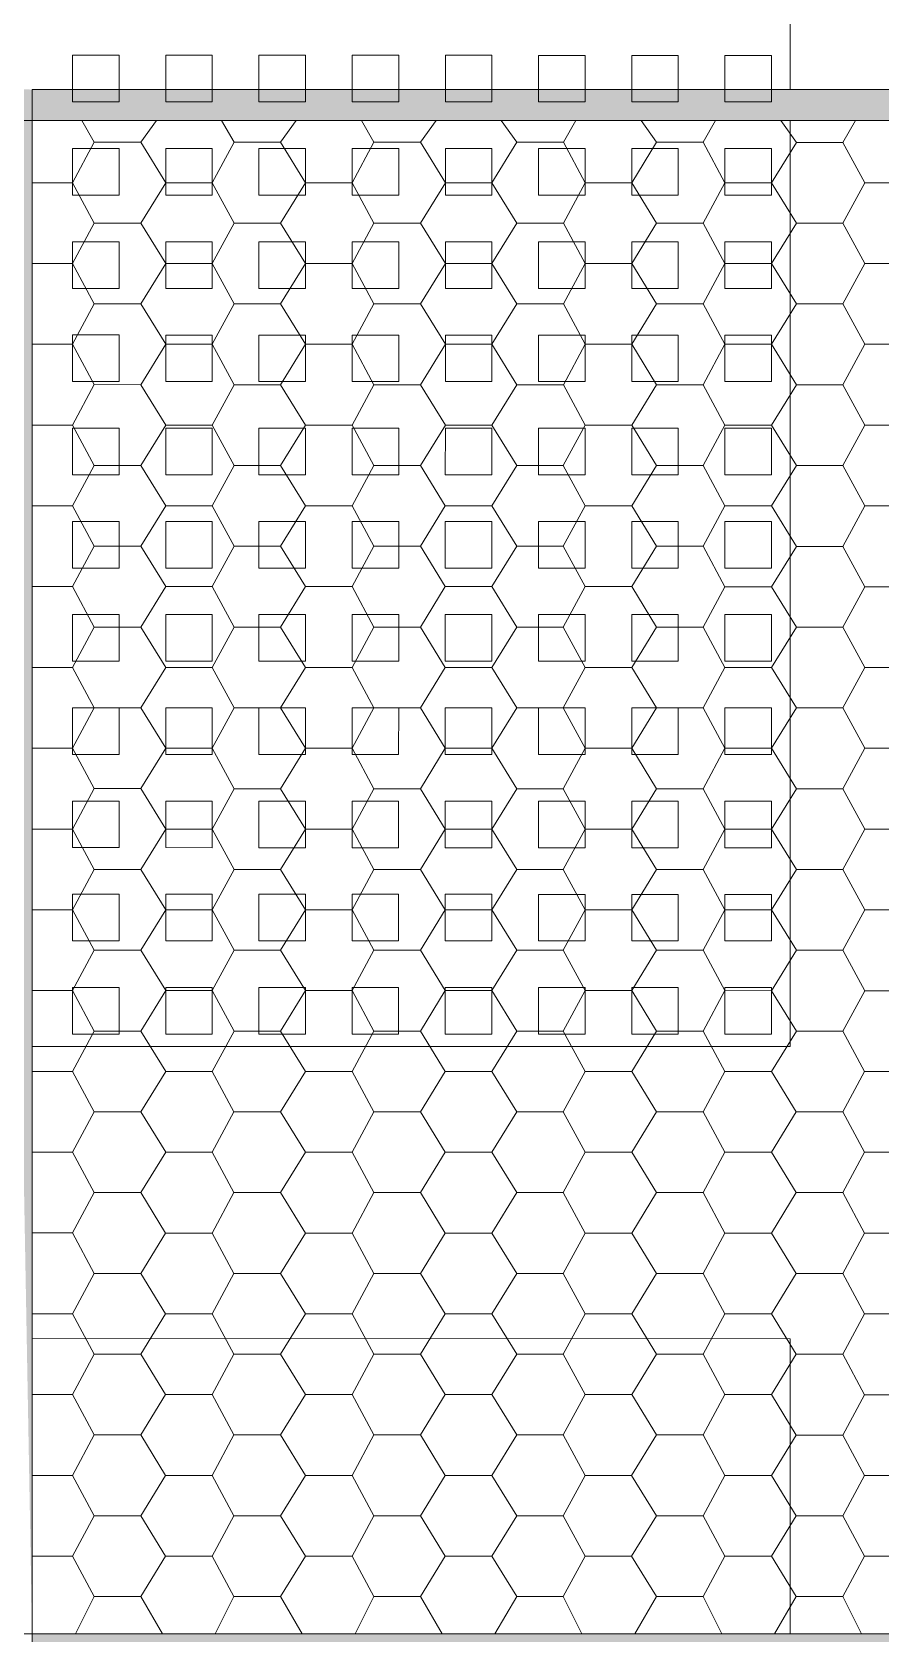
# Model space of a CAD drawing. Extents: x 3377 to 3790, y 1673 to 1846.
# Drawn here: x 3520.833 to 3521.99, y 1739.272 to 1741.454 of the extents above; entities that cross this region are included whole.
import ezdxf

# ---------------------------------------------------------------- set-up
doc = ezdxf.new("R2010")
doc.units = 0
doc.header["$LTSCALE"] = 2
doc.layers.add('PDF7_0', color=7, linetype='Continuous', true_color=0xc6c6c6)
doc.layers.add('PDF7_04-DETALHE', color=7, linetype='Continuous', true_color=0xc6c6c6)

msp = doc.modelspace()

# ---------------------------------------------------------------- linework, layer by layer
at = {"layer": 'PDF7_0', "color": 7, "lineweight": 0}
msp.add_lwpolyline([(3535.3855, 1740.0119), (3535.4109, 1740.0246, 0.281336), (3525.315, 1746.2033, 0.281573), (3515.2182, 1740.026), (3515.2436, 1740.0133, -0.281686), (3525.315, 1746.1737, -0.281456)], format="xyb", close=True, dxfattribs=at)
for points in [[(3535.1359, 1740.2658, 0.27384), (3525.315, 1746.0721, 0.27384), (3515.4933, 1740.2672), (3515.8402, 1740.0725, -0.27356), (3525.3149, 1745.6743, -0.273821), (3534.7846, 1740.0712), (3534.7381, 1740.1558), (3535.0893, 1740.3547), (3535.1359, 1740.2658), (3535.212, 1740.0712)], [(3535.0851, 1740.2828, 0.272189), (3525.315, 1746.0383, 0.272189), (3515.5441, 1740.2841), (3515.8276, 1740.1233, -0.272462), (3525.3149, 1745.7124), (3525.315, 1746.0383), (3525.3149, 1745.7124, -0.272294), (3534.8016, 1740.122)], [(3535.1866, 1740.0712), (3534.7846, 1740.0712), (3534.6704, 1740.0712, 0.272283), (3525.3149, 1745.5728, 0.272349), (3515.9545, 1740.0725), (3515.8402, 1740.0725), (3515.4425, 1740.0725)]]:
    msp.add_lwpolyline(points, format="xyb", dxfattribs=at)
for points in [[(3518.5653, 1740.0723), (3516.3015, 1740.0725), (3516.5173, 1740.4363), (3516.7543, 1740.7875), (3516.9997, 1741.1303), (3517.2621, 1741.4603), (3517.533, 1741.7819), (3517.8207, 1742.0908), (3518.1212, 1742.387), (3518.4301, 1742.6747), (3521.8661, 1742.6744), (3521.866, 1741.3754)], [(3521.866, 1741.3331), (3521.8659, 1740.0721), (3520.8334, 1740.0721)], [(3521.8658, 1739.2723), (3521.8659, 1739.6743), (3520.8334, 1739.6744)]]:
    msp.add_lwpolyline(points, dxfattribs=at)
for points in [[(3523.0466, 1741.3753), (3523.0466, 1741.333), (3520.8335, 1741.3331), (3520.8335, 1741.3754)], [(3520.7954, 1741.3331), (3520.8335, 1741.3331), (3520.8334, 1739.2724), (3520.7953, 1739.2724)], [(3523.0464, 1739.2722), (3523.0464, 1739.2342), (3520.8334, 1739.2343), (3520.8334, 1739.2724)]]:
    msp.add_lwpolyline(points, close=True, dxfattribs=at)
at = {"layer": 'PDF7_0', "lineweight": 0}
for points in [[(3520.9012, 1741.3331), (3520.9181, 1741.3035), (3520.9816, 1741.3035), (3521.0028, 1741.3331)], [(3521.0916, 1741.3331), (3521.1085, 1741.3035), (3521.172, 1741.3035), (3521.1932, 1741.3331)], [(3521.282, 1741.3331), (3521.299, 1741.3035), (3521.3624, 1741.3035), (3521.3836, 1741.3331)], [(3521.4724, 1741.3331), (3521.4936, 1741.3035), (3521.5571, 1741.3035), (3521.574, 1741.3331)], [(3521.6629, 1741.3331), (3521.684, 1741.3035), (3521.7475, 1741.3035), (3521.7644, 1741.3331)], [(3521.8533, 1741.3331), (3521.8744, 1741.3034), (3521.9379, 1741.3034), (3521.9548, 1741.3331)], [(3520.8885, 1741.2485), (3520.9181, 1741.3035)], [(3520.9816, 1741.3035), (3521.0154, 1741.2485), (3521.0789, 1741.2485), (3521.1085, 1741.3035)], [(3521.172, 1741.3035), (3521.2059, 1741.2485), (3521.2693, 1741.2485), (3521.299, 1741.3035)], [(3521.3624, 1741.3035), (3521.3963, 1741.2485), (3521.4597, 1741.2485), (3521.4936, 1741.3035)], [(3521.5571, 1741.3035), (3521.5867, 1741.2485), (3521.6502, 1741.2484), (3521.684, 1741.3035)], [(3521.7475, 1741.3035), (3521.7771, 1741.2484), (3521.8406, 1741.2484), (3521.8744, 1741.3034)], [(3521.9379, 1741.3034), (3521.9675, 1741.2484), (3522.031, 1741.2484), (3522.0649, 1741.3034)], [(3520.8335, 1741.2485), (3520.8885, 1741.2485), (3520.9181, 1741.1935), (3520.9816, 1741.1935), (3521.0154, 1741.2485)], [(3521.0789, 1741.2485), (3521.1085, 1741.1935), (3521.172, 1741.1935), (3521.2059, 1741.2485)], [(3521.2693, 1741.2485), (3521.2989, 1741.1935), (3521.3624, 1741.1935), (3521.3963, 1741.2485)], [(3521.4597, 1741.2485), (3521.4936, 1741.1934), (3521.5571, 1741.1934), (3521.5867, 1741.2485)], [(3521.6502, 1741.2484), (3521.684, 1741.1934), (3521.7475, 1741.1934), (3521.7771, 1741.2484)], [(3521.8406, 1741.2484), (3521.8744, 1741.1934), (3521.9379, 1741.1934), (3521.9675, 1741.2484)], [(3520.8885, 1741.1385), (3520.9181, 1741.1935)], [(3520.9816, 1741.1935), (3521.0154, 1741.1385), (3521.0789, 1741.1385), (3521.1085, 1741.1935)], [(3521.172, 1741.1935), (3521.2058, 1741.1385), (3521.2693, 1741.1385), (3521.2989, 1741.1935)], [(3521.3624, 1741.1935), (3521.3963, 1741.1384), (3521.4597, 1741.1384), (3521.4936, 1741.1934)], [(3521.5571, 1741.1934), (3521.5867, 1741.1384), (3521.6502, 1741.1384), (3521.684, 1741.1934)], [(3521.7475, 1741.1934), (3521.7771, 1741.1384), (3521.8406, 1741.1384), (3521.8744, 1741.1934)], [(3521.9379, 1741.1934), (3521.9675, 1741.1384), (3522.031, 1741.1384), (3522.0648, 1741.1934)], [(3520.8335, 1741.1385), (3520.8885, 1741.1385), (3520.9181, 1741.0835), (3520.9816, 1741.0835), (3521.0154, 1741.1385)], [(3521.0789, 1741.1385), (3521.1085, 1741.0835), (3521.172, 1741.0835), (3521.2058, 1741.1385)], [(3521.2693, 1741.1385), (3521.2989, 1741.0834), (3521.3624, 1741.0834), (3521.3963, 1741.1384)], [(3521.4597, 1741.1384), (3521.4936, 1741.0834), (3521.5571, 1741.0834), (3521.5867, 1741.1384)], [(3521.6502, 1741.1384), (3521.684, 1741.0834), (3521.7475, 1741.0834), (3521.7771, 1741.1384)], [(3521.8406, 1741.1384), (3521.8744, 1741.0834), (3521.9379, 1741.0834), (3521.9675, 1741.1384)], [(3520.8885, 1741.0285), (3520.9181, 1741.0835)], [(3520.9816, 1741.0835), (3521.0154, 1741.0285), (3521.0789, 1741.0284), (3521.1085, 1741.0835)], [(3521.172, 1741.0835), (3521.2058, 1741.0284), (3521.2693, 1741.0284), (3521.2989, 1741.0834)], [(3521.3624, 1741.0834), (3521.3963, 1741.0284), (3521.4597, 1741.0284), (3521.4936, 1741.0834)], [(3521.5571, 1741.0834), (3521.5867, 1741.0284), (3521.6501, 1741.0284), (3521.684, 1741.0834)], [(3521.7475, 1741.0834), (3521.7771, 1741.0284), (3521.8406, 1741.0284), (3521.8744, 1741.0834)], [(3521.9379, 1741.0834), (3521.9675, 1741.0284), (3522.031, 1741.0284), (3522.0648, 1741.0834)], [(3520.8335, 1741.0285), (3520.8885, 1741.0285), (3520.9181, 1740.9735), (3520.9816, 1740.9734), (3521.0154, 1741.0285)], [(3521.0789, 1741.0284), (3521.1085, 1740.9734), (3521.172, 1740.9734), (3521.2058, 1741.0284)], [(3521.2693, 1741.0284), (3521.2989, 1740.9734), (3521.3624, 1740.9734), (3521.3963, 1741.0284)], [(3521.4597, 1741.0284), (3521.4936, 1740.9734), (3521.5571, 1740.9734), (3521.5867, 1741.0284)], [(3521.6501, 1741.0284), (3521.684, 1740.9734), (3521.7475, 1740.9734), (3521.7771, 1741.0284)], [(3521.8406, 1741.0284), (3521.8744, 1740.9734), (3521.9379, 1740.9734), (3521.9675, 1741.0284)], [(3520.8885, 1740.9184), (3520.9181, 1740.9735)], [(3520.9816, 1740.9734), (3521.0154, 1740.9184), (3521.0789, 1740.9184), (3521.1085, 1740.9734)], [(3521.172, 1740.9734), (3521.2058, 1740.9184), (3521.2693, 1740.9184), (3521.2989, 1740.9734)], [(3521.3624, 1740.9734), (3521.3963, 1740.9184), (3521.4597, 1740.9184), (3521.4936, 1740.9734)], [(3521.5571, 1740.9734), (3521.5867, 1740.9184), (3521.6501, 1740.9184), (3521.684, 1740.9734)], [(3521.7475, 1740.9734), (3521.7771, 1740.9184), (3521.8406, 1740.9184), (3521.8744, 1740.9734)], [(3521.9379, 1740.9734), (3521.9675, 1740.9184), (3522.031, 1740.9184), (3522.0648, 1740.9734)], [(3520.8335, 1740.9184), (3520.8885, 1740.9184), (3520.9181, 1740.8634), (3520.9816, 1740.8634), (3521.0154, 1740.9184)], [(3521.0789, 1740.9184), (3521.1085, 1740.8634), (3521.172, 1740.8634), (3521.2058, 1740.9184)], [(3521.2693, 1740.9184), (3521.2989, 1740.8634), (3521.3624, 1740.8634), (3521.3963, 1740.9184)], [(3521.4597, 1740.9184), (3521.4936, 1740.8634), (3521.557, 1740.8634), (3521.5867, 1740.9184)], [(3521.6501, 1740.9184), (3521.684, 1740.8634), (3521.7475, 1740.8634), (3521.7771, 1740.9184)], [(3521.8406, 1740.9184), (3521.8744, 1740.8634), (3521.9379, 1740.8634), (3521.9675, 1740.9184)], [(3520.8885, 1740.8084), (3520.9181, 1740.8634)], [(3520.9816, 1740.8634), (3521.0154, 1740.8084), (3521.0789, 1740.8084), (3521.1085, 1740.8634)], [(3521.172, 1740.8634), (3521.2058, 1740.8084), (3521.2693, 1740.8084), (3521.2989, 1740.8634)], [(3521.3624, 1740.8634), (3521.3962, 1740.8084), (3521.4597, 1740.8084), (3521.4936, 1740.8634)], [(3521.557, 1740.8634), (3521.5867, 1740.8084), (3521.6501, 1740.8084), (3521.684, 1740.8634)], [(3521.7475, 1740.8634), (3521.7771, 1740.8084), (3521.8406, 1740.8084), (3521.8744, 1740.8634)], [(3521.9379, 1740.8634), (3521.9675, 1740.8084), (3522.031, 1740.8083), (3522.0648, 1740.8634)], [(3520.8335, 1740.8084), (3520.8885, 1740.8084), (3520.9181, 1740.7534), (3520.9816, 1740.7534), (3521.0154, 1740.8084)], [(3521.0789, 1740.8084), (3521.1085, 1740.7534), (3521.172, 1740.7534), (3521.2058, 1740.8084)], [(3521.2693, 1740.8084), (3521.2989, 1740.7534), (3521.3624, 1740.7534), (3521.3962, 1740.8084)], [(3521.4597, 1740.8084), (3521.4936, 1740.7534), (3521.557, 1740.7534), (3521.5867, 1740.8084)], [(3521.6501, 1740.8084), (3521.684, 1740.7534), (3521.7475, 1740.7534), (3521.7771, 1740.8084)], [(3521.8406, 1740.8084), (3521.8744, 1740.7533), (3521.9379, 1740.7533), (3521.9675, 1740.8084)], [(3520.8885, 1740.6984), (3520.9181, 1740.7534)], [(3520.9816, 1740.7534), (3521.0154, 1740.6984), (3521.0789, 1740.6984), (3521.1085, 1740.7534)], [(3521.172, 1740.7534), (3521.2058, 1740.6984), (3521.2693, 1740.6984), (3521.2989, 1740.7534)], [(3521.3624, 1740.7534), (3521.3962, 1740.6984), (3521.4597, 1740.6984), (3521.4936, 1740.7534)], [(3521.557, 1740.7534), (3521.5867, 1740.6984), (3521.6501, 1740.6984), (3521.684, 1740.7534)], [(3521.7475, 1740.7534), (3521.7771, 1740.6983), (3521.8405, 1740.6983), (3521.8744, 1740.7533)], [(3521.9379, 1740.7533), (3521.9675, 1740.6983), (3522.031, 1740.6983), (3522.0648, 1740.7533)], [(3520.8334, 1740.6984), (3520.8885, 1740.6984), (3520.9181, 1740.6434), (3520.9815, 1740.6434), (3521.0154, 1740.6984)], [(3521.0789, 1740.6984), (3521.1085, 1740.6434), (3521.172, 1740.6434), (3521.2058, 1740.6984)], [(3521.2693, 1740.6984), (3521.2989, 1740.6434), (3521.3624, 1740.6434), (3521.3962, 1740.6984)], [(3521.4597, 1740.6984), (3521.4936, 1740.6434), (3521.557, 1740.6434), (3521.5867, 1740.6984)], [(3521.6501, 1740.6984), (3521.684, 1740.6433), (3521.7474, 1740.6433), (3521.7771, 1740.6983)], [(3521.8405, 1740.6983), (3521.8744, 1740.6433), (3521.9379, 1740.6433), (3521.9675, 1740.6983)], [(3520.8885, 1740.5884), (3520.9181, 1740.6434)], [(3520.9815, 1740.6434), (3521.0154, 1740.5884), (3521.0789, 1740.5884), (3521.1085, 1740.6434)], [(3521.172, 1740.6434), (3521.2058, 1740.5884), (3521.2693, 1740.5884), (3521.2989, 1740.6434)], [(3521.3624, 1740.6434), (3521.3962, 1740.5884), (3521.4597, 1740.5883), (3521.4936, 1740.6434)], [(3521.557, 1740.6434), (3521.5866, 1740.5883), (3521.6501, 1740.5883), (3521.684, 1740.6433)], [(3521.7474, 1740.6433), (3521.7771, 1740.5883), (3521.8405, 1740.5883), (3521.8744, 1740.6433)], [(3521.9379, 1740.6433), (3521.9675, 1740.5883), (3522.031, 1740.5883), (3522.0648, 1740.6433)], [(3520.8334, 1740.5884), (3520.8885, 1740.5884), (3520.9181, 1740.5334), (3520.9815, 1740.5334), (3521.0154, 1740.5884)], [(3521.0789, 1740.5884), (3521.1085, 1740.5334), (3521.172, 1740.5334), (3521.2058, 1740.5884)], [(3521.2693, 1740.5884), (3521.2989, 1740.5334), (3521.3624, 1740.5333), (3521.3962, 1740.5884)], [(3521.4597, 1740.5883), (3521.4936, 1740.5333), (3521.557, 1740.5333), (3521.5866, 1740.5883)], [(3521.6501, 1740.5883), (3521.684, 1740.5333), (3521.7474, 1740.5333), (3521.7771, 1740.5883)], [(3521.8405, 1740.5883), (3521.8744, 1740.5333), (3521.9379, 1740.5333), (3521.9675, 1740.5883)], [(3520.8884, 1740.4784), (3520.9181, 1740.5334)], [(3520.9815, 1740.5334), (3521.0154, 1740.4784), (3521.0789, 1740.4784), (3521.1085, 1740.5334)], [(3521.172, 1740.5334), (3521.2058, 1740.4783), (3521.2693, 1740.4783), (3521.2989, 1740.5334)], [(3521.3624, 1740.5333), (3521.3962, 1740.4783), (3521.4597, 1740.4783), (3521.4936, 1740.5333)], [(3521.557, 1740.5333), (3521.5866, 1740.4783), (3521.6501, 1740.4783), (3521.684, 1740.5333)], [(3521.7474, 1740.5333), (3521.7771, 1740.4783), (3521.8405, 1740.4783), (3521.8744, 1740.5333)], [(3521.9379, 1740.5333), (3521.9675, 1740.4783), (3522.0309, 1740.4783), (3522.0648, 1740.5333)], [(3520.8334, 1740.4784), (3520.8884, 1740.4784), (3520.9181, 1740.4234), (3520.9815, 1740.4234), (3521.0154, 1740.4784)], [(3521.0789, 1740.4784), (3521.1085, 1740.4233), (3521.172, 1740.4233), (3521.2058, 1740.4783)], [(3521.2693, 1740.4783), (3521.2989, 1740.4233), (3521.3624, 1740.4233), (3521.3962, 1740.4783)], [(3521.4597, 1740.4783), (3521.4935, 1740.4233), (3521.557, 1740.4233), (3521.5866, 1740.4783)], [(3521.6501, 1740.4783), (3521.684, 1740.4233), (3521.7474, 1740.4233), (3521.7771, 1740.4783)], [(3521.8405, 1740.4783), (3521.8744, 1740.4233), (3521.9378, 1740.4233), (3521.9675, 1740.4783)], [(3520.8884, 1740.3683), (3520.9181, 1740.4234)], [(3520.9815, 1740.4234), (3521.0154, 1740.3683), (3521.0789, 1740.3683), (3521.1085, 1740.4233)], [(3521.172, 1740.4233), (3521.2058, 1740.3683), (3521.2693, 1740.3683), (3521.2989, 1740.4233)], [(3521.3624, 1740.4233), (3521.3962, 1740.3683), (3521.4597, 1740.3683), (3521.4935, 1740.4233)], [(3521.557, 1740.4233), (3521.5866, 1740.3683), (3521.6501, 1740.3683), (3521.684, 1740.4233)], [(3521.7474, 1740.4233), (3521.777, 1740.3683), (3521.8405, 1740.3683), (3521.8744, 1740.4233)], [(3521.9378, 1740.4233), (3521.9675, 1740.3683), (3522.0309, 1740.3683), (3522.0648, 1740.4233)], [(3520.8334, 1740.3684), (3520.8884, 1740.3683), (3520.9181, 1740.3133), (3520.9815, 1740.3133), (3521.0154, 1740.3683)], [(3521.0789, 1740.3683), (3521.1085, 1740.3133), (3521.1719, 1740.3133), (3521.2058, 1740.3683)], [(3521.2693, 1740.3683), (3521.2989, 1740.3133), (3521.3624, 1740.3133), (3521.3962, 1740.3683)], [(3521.4597, 1740.3683), (3521.4935, 1740.3133), (3521.557, 1740.3133), (3521.5866, 1740.3683)], [(3521.6501, 1740.3683), (3521.684, 1740.3133), (3521.7474, 1740.3133), (3521.777, 1740.3683)], [(3521.8405, 1740.3683), (3521.8744, 1740.3133), (3521.9378, 1740.3133), (3521.9675, 1740.3683)], [(3520.8884, 1740.2583), (3520.9181, 1740.3133)], [(3520.9815, 1740.3133), (3521.0154, 1740.2583), (3521.0788, 1740.2583), (3521.1085, 1740.3133)], [(3521.1719, 1740.3133), (3521.2058, 1740.2583), (3521.2693, 1740.2583), (3521.2989, 1740.3133)], [(3521.3624, 1740.3133), (3521.3962, 1740.2583), (3521.4597, 1740.2583), (3521.4935, 1740.3133)], [(3521.557, 1740.3133), (3521.5866, 1740.2583), (3521.6501, 1740.2583), (3521.684, 1740.3133)], [(3521.7474, 1740.3133), (3521.777, 1740.2583), (3521.8405, 1740.2583), (3521.8744, 1740.3133)], [(3521.9378, 1740.3133), (3521.9675, 1740.2583), (3522.0309, 1740.2583), (3522.0648, 1740.3133)], [(3520.8334, 1740.2583), (3520.8884, 1740.2583), (3520.918, 1740.2033), (3520.9815, 1740.2033), (3521.0154, 1740.2583)], [(3521.0788, 1740.2583), (3521.1085, 1740.2033), (3521.1719, 1740.2033), (3521.2058, 1740.2583)], [(3521.2693, 1740.2583), (3521.2989, 1740.2033), (3521.3624, 1740.2033), (3521.3962, 1740.2583)], [(3521.4597, 1740.2583), (3521.4935, 1740.2033), (3521.557, 1740.2033), (3521.5866, 1740.2583)], [(3521.6501, 1740.2583), (3521.6839, 1740.2033), (3521.7474, 1740.2033), (3521.777, 1740.2583)], [(3521.8405, 1740.2583), (3521.8744, 1740.2033), (3521.9378, 1740.2033), (3521.9675, 1740.2583)], [(3520.8884, 1740.1483), (3520.918, 1740.2033)], [(3520.9815, 1740.2033), (3521.0154, 1740.1483), (3521.0788, 1740.1483), (3521.1085, 1740.2033)], [(3521.1719, 1740.2033), (3521.2058, 1740.1483), (3521.2693, 1740.1483), (3521.2989, 1740.2033)], [(3521.3624, 1740.2033), (3521.3962, 1740.1483), (3521.4597, 1740.1483), (3521.4935, 1740.2033)], [(3521.557, 1740.2033), (3521.5866, 1740.1483), (3521.6501, 1740.1483), (3521.6839, 1740.2033)], [(3521.7474, 1740.2033), (3521.777, 1740.1483), (3521.8405, 1740.1482), (3521.8744, 1740.2033)], [(3521.9378, 1740.2033), (3521.9675, 1740.1482), (3522.0309, 1740.1482), (3522.0648, 1740.2032)], [(3520.8334, 1740.1483), (3520.8884, 1740.1483), (3520.918, 1740.0933), (3520.9815, 1740.0933), (3521.0154, 1740.1483)], [(3521.0788, 1740.1483), (3521.1085, 1740.0933), (3521.1719, 1740.0933), (3521.2058, 1740.1483)], [(3521.2693, 1740.1483), (3521.2989, 1740.0933), (3521.3623, 1740.0933), (3521.3962, 1740.1483)], [(3521.4597, 1740.1483), (3521.4935, 1740.0933), (3521.557, 1740.0933), (3521.5866, 1740.1483)], [(3521.6501, 1740.1483), (3521.6839, 1740.0932), (3521.7474, 1740.0932), (3521.777, 1740.1483)], [(3521.8405, 1740.1482), (3521.8744, 1740.0932), (3521.9378, 1740.0932), (3521.9675, 1740.1482)], [(3520.8884, 1740.0383), (3520.918, 1740.0933)], [(3520.9815, 1740.0933), (3521.0154, 1740.0383), (3521.0788, 1740.0383), (3521.1085, 1740.0933)], [(3521.1719, 1740.0933), (3521.2058, 1740.0383), (3521.2692, 1740.0383), (3521.2989, 1740.0933)], [(3521.3623, 1740.0933), (3521.3962, 1740.0383), (3521.4597, 1740.0383), (3521.4935, 1740.0933)], [(3521.557, 1740.0933), (3521.5866, 1740.0382), (3521.6501, 1740.0382), (3521.6839, 1740.0932)], [(3521.7474, 1740.0932), (3521.777, 1740.0382), (3521.8405, 1740.0382), (3521.8744, 1740.0932)], [(3521.9378, 1740.0932), (3521.9674, 1740.0382), (3522.0309, 1740.0382), (3522.0648, 1740.0932)], [(3520.8334, 1740.0383), (3520.8884, 1740.0383), (3520.918, 1739.9833), (3520.9815, 1739.9833), (3521.0154, 1740.0383)], [(3521.0788, 1740.0383), (3521.1084, 1739.9833), (3521.1719, 1739.9833), (3521.2058, 1740.0383)], [(3521.2692, 1740.0383), (3521.2989, 1739.9833), (3521.3623, 1739.9833), (3521.3962, 1740.0383)], [(3521.4597, 1740.0383), (3521.4935, 1739.9832), (3521.557, 1739.9832), (3521.5866, 1740.0382)], [(3521.6501, 1740.0382), (3521.6839, 1739.9832), (3521.7474, 1739.9832), (3521.777, 1740.0382)], [(3521.8405, 1740.0382), (3521.8743, 1739.9832), (3521.9378, 1739.9832), (3521.9674, 1740.0382)], [(3520.8884, 1739.9283), (3520.918, 1739.9833)], [(3520.9815, 1739.9833), (3521.0154, 1739.9283), (3521.0788, 1739.9283), (3521.1084, 1739.9833)], [(3521.1719, 1739.9833), (3521.2058, 1739.9283), (3521.2692, 1739.9282), (3521.2989, 1739.9833)], [(3521.3623, 1739.9833), (3521.3962, 1739.9282), (3521.4597, 1739.9282), (3521.4935, 1739.9832)], [(3521.557, 1739.9832), (3521.5866, 1739.9282), (3521.6501, 1739.9282), (3521.6839, 1739.9832)], [(3521.7474, 1739.9832), (3521.777, 1739.9282), (3521.8405, 1739.9282), (3521.8743, 1739.9832)], [(3521.9378, 1739.9832), (3521.9674, 1739.9282), (3522.0309, 1739.9282), (3522.0648, 1739.9832)], [(3520.8334, 1739.9283), (3520.8884, 1739.9283), (3520.918, 1739.8733), (3520.9815, 1739.8733), (3521.0154, 1739.9283)], [(3521.0788, 1739.9283), (3521.1084, 1739.8733), (3521.1719, 1739.8732), (3521.2058, 1739.9283)], [(3521.2692, 1739.9282), (3521.2989, 1739.8732), (3521.3623, 1739.8732), (3521.3962, 1739.9282)], [(3521.4597, 1739.9282), (3521.4935, 1739.8732), (3521.557, 1739.8732), (3521.5866, 1739.9282)], [(3521.6501, 1739.9282), (3521.6839, 1739.8732), (3521.7474, 1739.8732), (3521.777, 1739.9282)], [(3521.8405, 1739.9282), (3521.8743, 1739.8732), (3521.9378, 1739.8732), (3521.9674, 1739.9282)], [(3520.8884, 1739.8183), (3520.918, 1739.8733)], [(3520.9815, 1739.8733), (3521.0153, 1739.8182), (3521.0788, 1739.8182), (3521.1084, 1739.8733)], [(3521.1719, 1739.8732), (3521.2058, 1739.8182), (3521.2692, 1739.8182), (3521.2989, 1739.8732)], [(3521.3623, 1739.8732), (3521.3962, 1739.8182), (3521.4597, 1739.8182), (3521.4935, 1739.8732)], [(3521.557, 1739.8732), (3521.5866, 1739.8182), (3521.6501, 1739.8182), (3521.6839, 1739.8732)], [(3521.7474, 1739.8732), (3521.777, 1739.8182), (3521.8405, 1739.8182), (3521.8743, 1739.8732)], [(3521.9378, 1739.8732), (3521.9674, 1739.8182), (3522.0309, 1739.8182), (3522.0648, 1739.8732)], [(3520.8334, 1739.8183), (3520.8884, 1739.8183), (3520.918, 1739.7632), (3520.9815, 1739.7632), (3521.0153, 1739.8182)], [(3521.0788, 1739.8182), (3521.1084, 1739.7632), (3521.1719, 1739.7632), (3521.2058, 1739.8182)], [(3521.2692, 1739.8182), (3521.2989, 1739.7632), (3521.3623, 1739.7632), (3521.3962, 1739.8182)], [(3521.4597, 1739.8182), (3521.4935, 1739.7632), (3521.557, 1739.7632), (3521.5866, 1739.8182)], [(3521.6501, 1739.8182), (3521.6839, 1739.7632), (3521.7474, 1739.7632), (3521.777, 1739.8182)], [(3521.8405, 1739.8182), (3521.8743, 1739.7632), (3521.9378, 1739.7632), (3521.9674, 1739.8182)], [(3520.8884, 1739.7082), (3520.918, 1739.7632)], [(3520.9815, 1739.7632), (3521.0153, 1739.7082), (3521.0788, 1739.7082), (3521.1084, 1739.7632)], [(3521.1719, 1739.7632), (3521.2058, 1739.7082), (3521.2692, 1739.7082), (3521.2989, 1739.7632)], [(3521.3623, 1739.7632), (3521.3962, 1739.7082), (3521.4596, 1739.7082), (3521.4935, 1739.7632)], [(3521.557, 1739.7632), (3521.5866, 1739.7082), (3521.6501, 1739.7082), (3521.6839, 1739.7632)], [(3521.7474, 1739.7632), (3521.777, 1739.7082), (3521.8405, 1739.7082), (3521.8743, 1739.7632)], [(3521.9378, 1739.7632), (3521.9674, 1739.7082), (3522.0309, 1739.7082), (3522.0648, 1739.7632)], [(3520.8334, 1739.7082), (3520.8884, 1739.7082), (3520.918, 1739.6532), (3520.9815, 1739.6532), (3521.0153, 1739.7082)], [(3521.0788, 1739.7082), (3521.1084, 1739.6532), (3521.1719, 1739.6532), (3521.2058, 1739.7082)], [(3521.2692, 1739.7082), (3521.2988, 1739.6532), (3521.3623, 1739.6532), (3521.3962, 1739.7082)], [(3521.4596, 1739.7082), (3521.4935, 1739.6532), (3521.557, 1739.6532), (3521.5866, 1739.7082)], [(3521.6501, 1739.7082), (3521.6839, 1739.6532), (3521.7474, 1739.6532), (3521.777, 1739.7082)], [(3521.8405, 1739.7082), (3521.8743, 1739.6532), (3521.9378, 1739.6532), (3521.9674, 1739.7082)], [(3520.8884, 1739.5982), (3520.918, 1739.6532)], [(3520.9815, 1739.6532), (3521.0153, 1739.5982), (3521.0788, 1739.5982), (3521.1084, 1739.6532)], [(3521.1719, 1739.6532), (3521.2057, 1739.5982), (3521.2692, 1739.5982), (3521.2988, 1739.6532)], [(3521.3623, 1739.6532), (3521.3962, 1739.5982), (3521.4596, 1739.5982), (3521.4935, 1739.6532)], [(3521.557, 1739.6532), (3521.5866, 1739.5982), (3521.6501, 1739.5982), (3521.6839, 1739.6532)], [(3521.7474, 1739.6532), (3521.777, 1739.5982), (3521.8405, 1739.5982), (3521.8743, 1739.6532)], [(3521.9378, 1739.6532), (3521.9674, 1739.5981), (3522.0309, 1739.5981), (3522.0647, 1739.6531)], [(3520.8334, 1739.5982), (3520.8884, 1739.5982), (3520.918, 1739.5432), (3520.9815, 1739.5432), (3521.0153, 1739.5982)], [(3521.0788, 1739.5982), (3521.1084, 1739.5432), (3521.1719, 1739.5432), (3521.2057, 1739.5982)], [(3521.2692, 1739.5982), (3521.2988, 1739.5432), (3521.3623, 1739.5432), (3521.3962, 1739.5982)], [(3521.4596, 1739.5982), (3521.4935, 1739.5432), (3521.557, 1739.5432), (3521.5866, 1739.5982)], [(3521.6501, 1739.5982), (3521.6839, 1739.5432), (3521.7474, 1739.5432), (3521.777, 1739.5982)], [(3521.8405, 1739.5982), (3521.8743, 1739.5431), (3521.9378, 1739.5431), (3521.9674, 1739.5981)], [(3520.8884, 1739.4882), (3520.918, 1739.5432)], [(3520.9815, 1739.5432), (3521.0153, 1739.4882), (3521.0788, 1739.4882), (3521.1084, 1739.5432)], [(3521.1719, 1739.5432), (3521.2057, 1739.4882), (3521.2692, 1739.4882), (3521.2988, 1739.5432)], [(3521.3623, 1739.5432), (3521.3962, 1739.4882), (3521.4596, 1739.4882), (3521.4935, 1739.5432)], [(3521.557, 1739.5432), (3521.5866, 1739.4882), (3521.65, 1739.4881), (3521.6839, 1739.5432)], [(3521.7474, 1739.5432), (3521.777, 1739.4881), (3521.8405, 1739.4881), (3521.8743, 1739.5431)], [(3521.9378, 1739.5431), (3521.9674, 1739.4881), (3522.0309, 1739.4881), (3522.0647, 1739.5431)], [(3520.8334, 1739.4882), (3520.8884, 1739.4882), (3520.918, 1739.4332), (3520.9815, 1739.4332), (3521.0153, 1739.4882)], [(3521.0788, 1739.4882), (3521.1084, 1739.4332), (3521.1719, 1739.4332), (3521.2057, 1739.4882)], [(3521.2692, 1739.4882), (3521.2988, 1739.4332), (3521.3623, 1739.4332), (3521.3962, 1739.4882)], [(3521.4596, 1739.4882), (3521.4935, 1739.4331), (3521.5569, 1739.4331), (3521.5866, 1739.4882)], [(3521.65, 1739.4881), (3521.6839, 1739.4331), (3521.7474, 1739.4331), (3521.777, 1739.4881)], [(3521.8405, 1739.4881), (3521.8743, 1739.4331), (3521.9378, 1739.4331), (3521.9674, 1739.4881)], [(3520.8884, 1739.3782), (3520.918, 1739.4332)], [(3520.9815, 1739.4332), (3521.0153, 1739.3782), (3521.0788, 1739.3782), (3521.1084, 1739.4332)], [(3521.1719, 1739.4332), (3521.2057, 1739.3782), (3521.2692, 1739.3782), (3521.2988, 1739.4332)], [(3521.3623, 1739.4332), (3521.3961, 1739.3781), (3521.4596, 1739.3781), (3521.4935, 1739.4331)], [(3521.5569, 1739.4331), (3521.5866, 1739.3781), (3521.65, 1739.3781), (3521.6839, 1739.4331)], [(3521.7474, 1739.4331), (3521.777, 1739.3781), (3521.8405, 1739.3781), (3521.8743, 1739.4331)], [(3521.9378, 1739.4331), (3521.9674, 1739.3781), (3522.0309, 1739.3781), (3522.0647, 1739.4331)], [(3520.8334, 1739.3782), (3520.8884, 1739.3782), (3520.918, 1739.3232), (3520.9815, 1739.3232), (3521.0111, 1739.2724)], [(3520.9815, 1739.3232), (3521.0153, 1739.3782)], [(3521.0788, 1739.3782), (3521.1084, 1739.3232), (3521.1719, 1739.3232), (3521.2015, 1739.2724)], [(3521.1719, 1739.3232), (3521.2057, 1739.3782)], [(3521.2692, 1739.3782), (3521.2988, 1739.3231), (3521.3623, 1739.3231), (3521.3919, 1739.2724)], [(3521.3623, 1739.3231), (3521.3961, 1739.3781)], [(3521.4596, 1739.3781), (3521.4935, 1739.3231), (3521.5569, 1739.3231), (3521.5823, 1739.2723)], [(3521.5569, 1739.3231), (3521.5866, 1739.3781)], [(3521.65, 1739.3781), (3521.6839, 1739.3231), (3521.7474, 1739.3231), (3521.7727, 1739.2723)], [(3521.7474, 1739.3231), (3521.777, 1739.3781)], [(3521.8405, 1739.3781), (3521.8743, 1739.3231), (3521.9378, 1739.3231), (3521.9632, 1739.2723)], [(3521.9378, 1739.3231), (3521.9674, 1739.3781)], [(3520.8926, 1739.2724), (3520.918, 1739.3232)], [(3521.083, 1739.2724), (3521.1084, 1739.3232)], [(3521.2734, 1739.2724), (3521.2988, 1739.3231)], [(3521.4638, 1739.2724), (3521.4935, 1739.3231)], [(3521.6543, 1739.2723), (3521.6839, 1739.3231)], [(3521.8447, 1739.2723), (3521.8743, 1739.3231)]]:
    msp.add_lwpolyline(points, dxfattribs=at)
at = {"layer": 'PDF7_0', "color": 9, "true_color": 0xc1c1c1, "transparency": 33554559}
for points in [[(3520.8335, 1741.3754), (3520.7954, 1741.3755), (3520.8334, 1739.2724)], [(3523.0466, 1741.3753), (3520.8335, 1741.3754), (3523.0466, 1741.333)], [(3520.8335, 1741.3754), (3523.0466, 1741.333), (3520.8335, 1741.3331)], [(3523.0464, 1739.2722), (3520.8334, 1739.2724), (3523.0464, 1739.2342)], [(3520.8334, 1739.2724), (3523.0464, 1739.2342), (3520.8334, 1739.2343)]]:
    msp.add_solid(points, dxfattribs=at)
at = {"layer": 'PDF7_04-DETALHE', "lineweight": 0}
for points in [[(3520.952, 1741.422), (3520.952, 1741.3585), (3520.8885, 1741.3585), (3520.8885, 1741.422)], [(3521.0789, 1741.422), (3521.0789, 1741.3585), (3521.0154, 1741.3585), (3521.0155, 1741.422)], [(3521.2059, 1741.422), (3521.2059, 1741.3585), (3521.1424, 1741.3585), (3521.1424, 1741.422)], [(3521.3328, 1741.422), (3521.3328, 1741.3585), (3521.2693, 1741.3585), (3521.2693, 1741.422)], [(3521.4598, 1741.422), (3521.4598, 1741.3585), (3521.3963, 1741.3585), (3521.3963, 1741.422)], [(3521.5867, 1741.4219), (3521.5867, 1741.3585), (3521.5232, 1741.3585), (3521.5232, 1741.4219)], [(3521.7136, 1741.4219), (3521.7136, 1741.3585), (3521.6502, 1741.3585), (3521.6502, 1741.4219)], [(3521.8406, 1741.4219), (3521.8406, 1741.3585), (3521.7771, 1741.3585), (3521.7771, 1741.4219)], [(3520.952, 1741.295), (3520.952, 1741.2316), (3520.8885, 1741.2316), (3520.8885, 1741.295)], [(3521.0789, 1741.295), (3521.0789, 1741.2316), (3521.0154, 1741.2316), (3521.0154, 1741.295)], [(3521.2059, 1741.295), (3521.2059, 1741.2316), (3521.1424, 1741.2316), (3521.1424, 1741.295)], [(3521.3328, 1741.295), (3521.3328, 1741.2315), (3521.2693, 1741.2315), (3521.2693, 1741.295)], [(3521.4597, 1741.295), (3521.4597, 1741.2315), (3521.3963, 1741.2315), (3521.3963, 1741.295)], [(3521.5867, 1741.295), (3521.5867, 1741.2315), (3521.5232, 1741.2315), (3521.5232, 1741.295)], [(3521.7136, 1741.295), (3521.7136, 1741.2315), (3521.6502, 1741.2315), (3521.6502, 1741.295)], [(3521.8406, 1741.295), (3521.8406, 1741.2315), (3521.7771, 1741.2315), (3521.7771, 1741.295)], [(3520.952, 1741.1681), (3520.952, 1741.1046), (3520.8885, 1741.1046), (3520.8885, 1741.1681)], [(3521.0789, 1741.1681), (3521.0789, 1741.1046), (3521.0154, 1741.1046), (3521.0154, 1741.1681)], [(3521.2059, 1741.1681), (3521.2058, 1741.1046), (3521.1424, 1741.1046), (3521.1424, 1741.1681)], [(3521.3328, 1741.1681), (3521.3328, 1741.1046), (3521.2693, 1741.1046), (3521.2693, 1741.1681)], [(3521.4597, 1741.1681), (3521.4597, 1741.1046), (3521.3963, 1741.1046), (3521.3963, 1741.1681)], [(3521.5867, 1741.1681), (3521.5867, 1741.1046), (3521.5232, 1741.1046), (3521.5232, 1741.1681)], [(3521.7136, 1741.168), (3521.7136, 1741.1046), (3521.6502, 1741.1046), (3521.6502, 1741.1681)], [(3521.8406, 1741.168), (3521.8406, 1741.1046), (3521.7771, 1741.1046), (3521.7771, 1741.168)], [(3520.952, 1741.0412), (3520.9519, 1740.9777), (3520.8885, 1740.9777), (3520.8885, 1741.0412)], [(3521.0789, 1741.0411), (3521.0789, 1740.9777), (3521.0154, 1740.9777), (3521.0154, 1741.0411)], [(3521.2058, 1741.0411), (3521.2058, 1740.9777), (3521.1424, 1740.9777), (3521.1424, 1741.0411)], [(3521.3328, 1741.0411), (3521.3328, 1740.9777), (3521.2693, 1740.9777), (3521.2693, 1741.0411)], [(3521.4597, 1741.0411), (3521.4597, 1740.9776), (3521.3963, 1740.9777), (3521.3963, 1741.0411)], [(3521.5867, 1741.0411), (3521.5867, 1740.9776), (3521.5232, 1740.9776), (3521.5232, 1741.0411)], [(3521.7136, 1741.0411), (3521.7136, 1740.9776), (3521.6501, 1740.9776), (3521.6501, 1741.0411)], [(3521.8406, 1741.0411), (3521.8406, 1740.9776), (3521.7771, 1740.9776), (3521.7771, 1741.0411)], [(3520.9519, 1740.9142), (3520.9519, 1740.8507), (3520.8885, 1740.8507), (3520.8885, 1740.9142)], [(3521.0789, 1740.9142), (3521.0789, 1740.8507), (3521.0154, 1740.8507), (3521.0154, 1740.9142)], [(3521.2058, 1740.9142), (3521.2058, 1740.8507), (3521.1424, 1740.8507), (3521.1424, 1740.9142)], [(3521.3328, 1740.9142), (3521.3328, 1740.8507), (3521.2693, 1740.8507), (3521.2693, 1740.9142)], [(3521.4597, 1740.9142), (3521.4597, 1740.8507), (3521.3962, 1740.8507), (3521.3963, 1740.9142)], [(3521.5867, 1740.9142), (3521.5867, 1740.8507), (3521.5232, 1740.8507), (3521.5232, 1740.9142)], [(3521.7136, 1740.9142), (3521.7136, 1740.8507), (3521.6501, 1740.8507), (3521.6501, 1740.9142)], [(3521.8406, 1740.9141), (3521.8406, 1740.8507), (3521.7771, 1740.8507), (3521.7771, 1740.9142)], [(3520.9519, 1740.7873), (3520.9519, 1740.7238), (3520.8885, 1740.7238), (3520.8885, 1740.7873)], [(3521.0789, 1740.7873), (3521.0789, 1740.7238), (3521.0154, 1740.7238), (3521.0154, 1740.7873)], [(3521.2058, 1740.7872), (3521.2058, 1740.7238), (3521.1423, 1740.7238), (3521.1424, 1740.7873)], [(3521.3328, 1740.7872), (3521.3328, 1740.7238), (3521.2693, 1740.7238), (3521.2693, 1740.7872)], [(3521.4597, 1740.7872), (3521.4597, 1740.7238), (3521.3962, 1740.7238), (3521.3962, 1740.7872)], [(3521.5867, 1740.7872), (3521.5867, 1740.7237), (3521.5232, 1740.7238), (3521.5232, 1740.7872)], [(3521.7136, 1740.7872), (3521.7136, 1740.7237), (3521.6501, 1740.7237), (3521.6501, 1740.7872)], [(3521.8405, 1740.7872), (3521.8405, 1740.7237), (3521.7771, 1740.7237), (3521.7771, 1740.7872)], [(3520.9519, 1740.6603), (3520.9519, 1740.5968), (3520.8885, 1740.5969), (3520.8885, 1740.6603)], [(3521.0789, 1740.6603), (3521.0789, 1740.5968), (3521.0154, 1740.5968), (3521.0154, 1740.6603)], [(3521.2058, 1740.6603), (3521.2058, 1740.5968), (3521.1423, 1740.5968), (3521.1423, 1740.6603)], [(3521.3328, 1740.6603), (3521.3328, 1740.5968), (3521.2693, 1740.5968), (3521.2693, 1740.6603)], [(3521.4597, 1740.6603), (3521.4597, 1740.5968), (3521.3962, 1740.5968), (3521.3962, 1740.6603)], [(3521.5867, 1740.6603), (3521.5866, 1740.5968), (3521.5232, 1740.5968), (3521.5232, 1740.6603)], [(3521.7136, 1740.6603), (3521.7136, 1740.5968), (3521.6501, 1740.5968), (3521.6501, 1740.6603)], [(3521.8405, 1740.6603), (3521.8405, 1740.5968), (3521.7771, 1740.5968), (3521.7771, 1740.6603)], [(3520.9519, 1740.5334), (3520.9519, 1740.4699), (3520.8884, 1740.4699), (3520.8884, 1740.5334)], [(3521.0789, 1740.5334), (3521.0789, 1740.4699), (3521.0154, 1740.4699), (3521.0154, 1740.5334)], [(3521.2058, 1740.5334), (3521.2058, 1740.4699), (3521.1423, 1740.4699), (3521.1423, 1740.5334)], [(3521.3328, 1740.5333), (3521.3327, 1740.4699), (3521.2693, 1740.4699), (3521.2693, 1740.5334)], [(3521.4597, 1740.5333), (3521.4597, 1740.4699), (3521.3962, 1740.4699), (3521.3962, 1740.5333)], [(3521.5866, 1740.5333), (3521.5866, 1740.4699), (3521.5232, 1740.4699), (3521.5232, 1740.5333)], [(3521.7136, 1740.5333), (3521.7136, 1740.4699), (3521.6501, 1740.4699), (3521.6501, 1740.5333)], [(3521.8405, 1740.5333), (3521.8405, 1740.4698), (3521.7771, 1740.4698), (3521.7771, 1740.5333)], [(3520.9519, 1740.4064), (3520.9519, 1740.343), (3520.8884, 1740.343), (3520.8884, 1740.4064)], [(3521.0789, 1740.4064), (3521.0789, 1740.3429), (3521.0154, 1740.343), (3521.0154, 1740.4064)], [(3521.2058, 1740.4064), (3521.2058, 1740.3429), (3521.1423, 1740.3429), (3521.1423, 1740.4064)], [(3521.3327, 1740.4064), (3521.3327, 1740.3429), (3521.2693, 1740.3429), (3521.2693, 1740.4064)], [(3521.4597, 1740.4064), (3521.4597, 1740.3429), (3521.3962, 1740.3429), (3521.3962, 1740.4064)], [(3521.5866, 1740.4064), (3521.5866, 1740.3429), (3521.5232, 1740.3429), (3521.5232, 1740.4064)], [(3521.7136, 1740.4064), (3521.7136, 1740.3429), (3521.6501, 1740.3429), (3521.6501, 1740.4064)], [(3521.8405, 1740.4064), (3521.8405, 1740.3429), (3521.777, 1740.3429), (3521.7771, 1740.4064)], [(3520.9519, 1740.2795), (3520.9519, 1740.216), (3520.8884, 1740.216), (3520.8884, 1740.2795)], [(3521.0788, 1740.2795), (3521.0788, 1740.216), (3521.0154, 1740.216), (3521.0154, 1740.2795)], [(3521.2058, 1740.2795), (3521.2058, 1740.216), (3521.1423, 1740.216), (3521.1423, 1740.2795)], [(3521.3327, 1740.2795), (3521.3327, 1740.216), (3521.2693, 1740.216), (3521.2693, 1740.2795)], [(3521.4597, 1740.2795), (3521.4597, 1740.216), (3521.3962, 1740.216), (3521.3962, 1740.2795)], [(3521.5866, 1740.2794), (3521.5866, 1740.216), (3521.5231, 1740.216), (3521.5232, 1740.2794)], [(3521.7136, 1740.2794), (3521.7136, 1740.216), (3521.6501, 1740.216), (3521.6501, 1740.2794)], [(3521.8405, 1740.2794), (3521.8405, 1740.216), (3521.777, 1740.216), (3521.777, 1740.2794)], [(3520.9519, 1740.1525), (3520.9519, 1740.0891), (3520.8884, 1740.0891), (3520.8884, 1740.1525)], [(3521.0788, 1740.1525), (3521.0788, 1740.0891), (3521.0154, 1740.0891), (3521.0154, 1740.1525)], [(3521.2058, 1740.1525), (3521.2058, 1740.0891), (3521.1423, 1740.0891), (3521.1423, 1740.1525)], [(3521.3327, 1740.1525), (3521.3327, 1740.089), (3521.2693, 1740.089), (3521.2693, 1740.1525)], [(3521.4597, 1740.1525), (3521.4597, 1740.089), (3521.3962, 1740.089), (3521.3962, 1740.1525)], [(3521.5866, 1740.1525), (3521.5866, 1740.089), (3521.5231, 1740.089), (3521.5231, 1740.1525)], [(3521.7136, 1740.1525), (3521.7136, 1740.089), (3521.6501, 1740.089), (3521.6501, 1740.1525)], [(3521.8405, 1740.1525), (3521.8405, 1740.089), (3521.777, 1740.089), (3521.777, 1740.1525)]]:
    msp.add_lwpolyline(points, close=True, dxfattribs=at)

doc.saveas('drawing.dxf')
